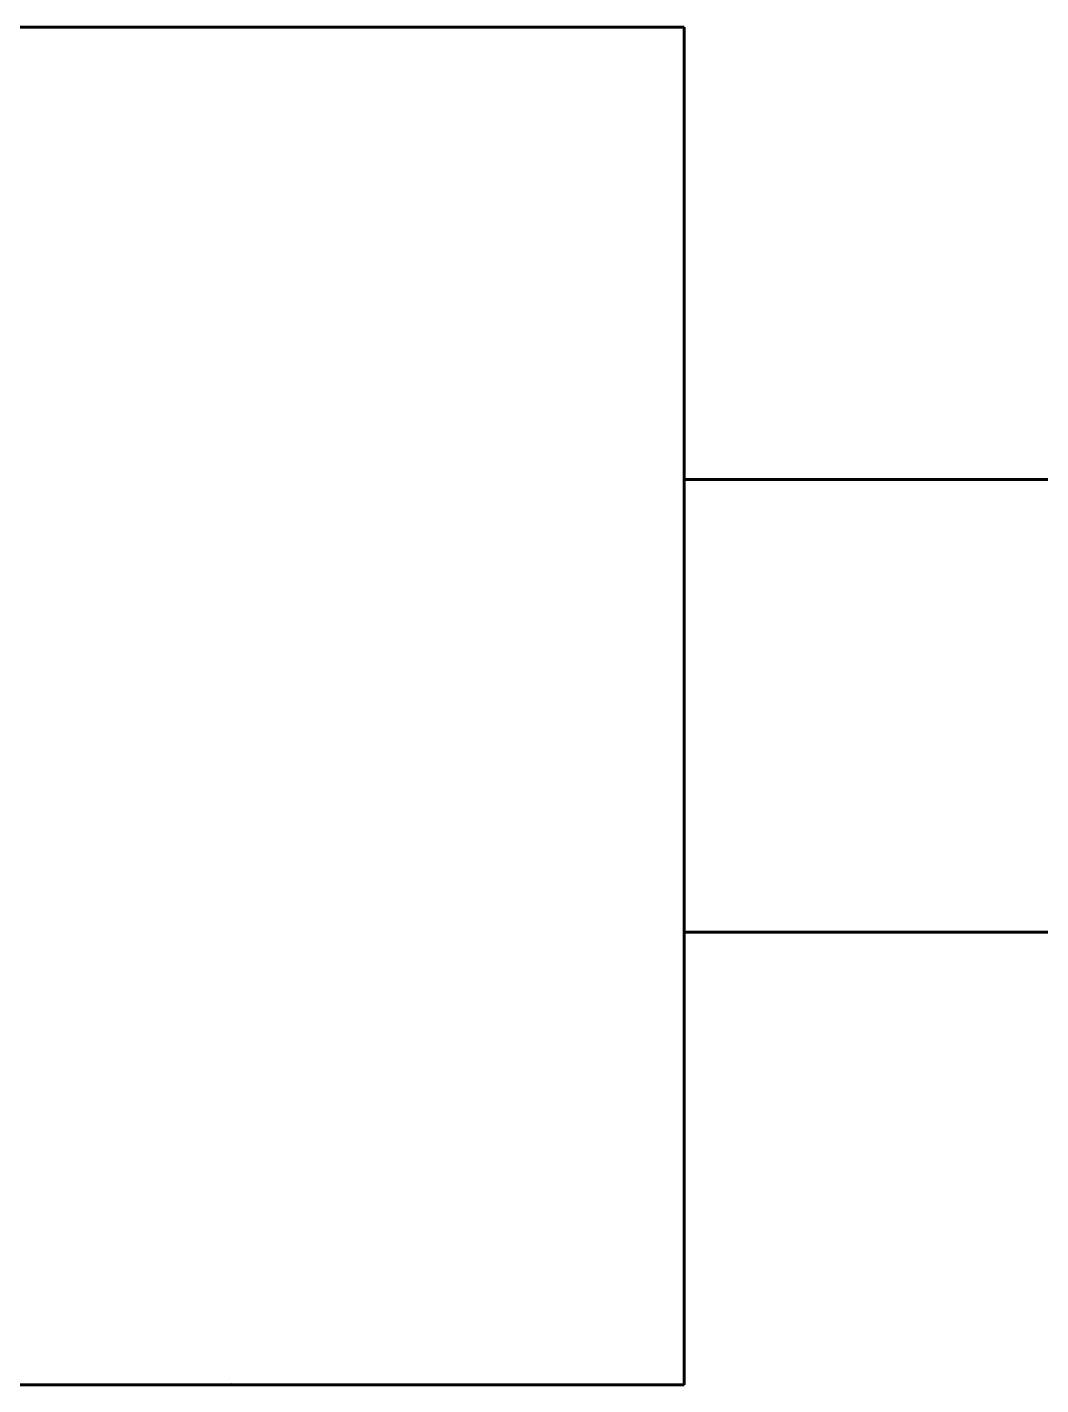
# Model space of a CAD drawing. Extents: x 0 to 297, y 0 to 292.
# Drawn here: x 179.916 to 181.036, y 112.019 to 113.519 of the extents above; entities that cross this region are included whole.
import ezdxf

# ---------------------------------------------------------------- set-up
doc = ezdxf.new("R2010")
doc.units = 0
doc.header["$MEASUREMENT"] = 0
doc.linetypes.add('K5LT_BASIC', pattern=[0])
doc.layers.add('Системный слой', color=7, linetype='Continuous')

# ---------------------------------------------------------------- blocks, each defined once
blk = doc.blocks.new('*U')
at = {"layer": 'Системный слой', "linetype": 'K5LT_BASIC', "lineweight": 60}
for p, q in [((180.6417, 113.5189), (178.6417, 113.5189)), ((180.6417, 113.5189), (178.6417, 113.5189)), ((180.6417, 113.5189), (178.6417, 113.5189)), ((180.6417, 113.5189), (178.6417, 113.5189)), ((180.6417, 113.5189), (178.6417, 113.5189)), ((180.6417, 112.0189), (180.6417, 113.5189)), ((180.6417, 112.0189), (180.6417, 113.5189)), ((180.6417, 112.0189), (180.6417, 113.5189)), ((180.6417, 112.0189), (180.6417, 113.5189)), ((180.6417, 112.0189), (180.6417, 113.5189)), ((178.6417, 112.0189), (180.6417, 112.0189)), ((178.6417, 112.0189), (180.6417, 112.0189)), ((178.6417, 112.0189), (180.6417, 112.0189)), ((178.6417, 112.0189), (180.6417, 112.0189)), ((178.6417, 112.0189), (180.6417, 112.0189))]:
    blk.add_line(p, q, dxfattribs=at)

msp = doc.modelspace()

# ---------------------------------------------------------------- linework, layer by layer
at = {"layer": 'Системный слой', "linetype": 'K5LT_BASIC', "lineweight": 60}
for p, q in [((180.6417, 113.5189), (178.6417, 113.5189)), ((178.6417, 113.5189), (180.6417, 113.5189)), ((178.6417, 113.5189), (180.6417, 113.5189)), ((180.6417, 113.5189), (178.6417, 113.5189)), ((178.6417, 113.5189), (180.6417, 113.5189)), ((178.6417, 113.5189), (180.6417, 113.5189)), ((180.6417, 113.5189), (178.6417, 113.5189)), ((178.6417, 113.5189), (180.6417, 113.5189)), ((180.6417, 113.5189), (178.6417, 113.5189)), ((178.6417, 113.5189), (180.6417, 113.5189)), ((180.6417, 113.5189), (180.6417, 112.0189)), ((180.6417, 113.5189), (180.6417, 112.0189)), ((180.6417, 113.5189), (180.6417, 112.0189)), ((180.6417, 113.5189), (180.6417, 112.0189)), ((180.6417, 113.5189), (180.6417, 112.0189)), ((180.6417, 113.5189), (180.6417, 112.0189)), ((180.6417, 113.5189), (180.6417, 112.0189)), ((180.6417, 113.5189), (180.6417, 112.0189)), ((180.6417, 113.5189), (180.6417, 112.0189)), ((180.6417, 113.5189), (180.6417, 112.0189)), ((180.6417, 113.5189), (180.6417, 112.0189)), ((180.6417, 113.5189), (180.6417, 112.0189)), ((180.6417, 113.5189), (180.6417, 112.0189)), ((180.6417, 113.5189), (180.6417, 112.0189)), ((180.6417, 113.5189), (180.6417, 112.0189)), ((186.6413, 113.0191), (180.6417, 113.0191)), ((186.6417, 112.5189), (180.6417, 112.5189)), ((178.6417, 112.0189), (180.6417, 112.0189)), ((178.6417, 112.0189), (180.6417, 112.0189)), ((180.6417, 112.0189), (178.6417, 112.0189)), ((178.6417, 112.0189), (180.6417, 112.0189)), ((180.6417, 112.0189), (178.6417, 112.0189)), ((178.6417, 112.0189), (180.6417, 112.0189)), ((180.6417, 112.0189), (178.6417, 112.0189)), ((178.6417, 112.0189), (180.6417, 112.0189)), ((180.6417, 112.0189), (178.6417, 112.0189)), ((178.6417, 112.0189), (180.6417, 112.0189)), ((178.6417, 112.0189), (180.6417, 112.0189)), ((178.6417, 112.0189), (180.6417, 112.0189)), ((180.6417, 112.0189), (178.6417, 112.0189)), ((178.6417, 112.0189), (180.6417, 112.0189)), ((178.6417, 112.0189), (180.6417, 112.0189)), ((178.6417, 112.0189), (180.6417, 112.0189)), ((180.6417, 112.0189), (178.6417, 112.0189)), ((178.6417, 112.0189), (180.6417, 112.0189)), ((180.142, 112.0193), (180.6417, 112.0189)), ((180.142, 112.0193), (180.6417, 112.0189)), ((180.142, 112.0193), (180.6417, 112.0189))]:
    msp.add_line(p, q, dxfattribs=at)

# ---------------------------------------------------------------- block references
at = {"layer": 'Системный слой'}
msp.add_blockref('*U', (0, 0), dxfattribs=at)
msp.add_blockref('*U', (0, 0), dxfattribs=at)
msp.add_blockref('*U', (0, 0), dxfattribs=at)
msp.add_blockref('*U', (0, 0), dxfattribs=at)
msp.add_blockref('*U', (0, 0), dxfattribs=at)
msp.add_blockref('*U', (0, 0), dxfattribs=at)
msp.add_blockref('*U', (0, 0), dxfattribs=at)
msp.add_blockref('*U', (0, 0), dxfattribs=at)
msp.add_blockref('*U', (0, 0), dxfattribs=at)
msp.add_blockref('*U', (0, 0), dxfattribs=at)
msp.add_blockref('*U', (0, 0), dxfattribs=at)
msp.add_blockref('*U', (0, 0), dxfattribs=at)
msp.add_blockref('*U', (0, 0), dxfattribs=at)
msp.add_blockref('*U', (0, 0), dxfattribs=at)
msp.add_blockref('*U', (0, 0), dxfattribs=at)
msp.add_blockref('*U', (0, 0), dxfattribs=at)
msp.add_blockref('*U', (0, 0), dxfattribs=at)
msp.add_blockref('*U', (0, 0), dxfattribs=at)
msp.add_blockref('*U', (0, 0), dxfattribs=at)
msp.add_blockref('*U', (0, 0), dxfattribs=at)
msp.add_blockref('*U', (0, 0), dxfattribs=at)
msp.add_blockref('*U', (0, 0), dxfattribs=at)
msp.add_blockref('*U', (0, 0), dxfattribs=at)
msp.add_blockref('*U', (0, 0), dxfattribs=at)
msp.add_blockref('*U', (0, 0), dxfattribs=at)
msp.add_blockref('*U', (0, 0), dxfattribs=at)
msp.add_blockref('*U', (0, 0), dxfattribs=at)
msp.add_blockref('*U', (0, 0), dxfattribs=at)
msp.add_blockref('*U', (0, 0), dxfattribs=at)
msp.add_blockref('*U', (0, 0), dxfattribs=at)
msp.add_blockref('*U', (0, 0), dxfattribs=at)
msp.add_blockref('*U', (0, 0), dxfattribs=at)
msp.add_blockref('*U', (0, 0), dxfattribs=at)
msp.add_blockref('*U', (0, 0), dxfattribs=at)
msp.add_blockref('*U', (0, 0), dxfattribs=at)
msp.add_blockref('*U', (0, 0), dxfattribs=at)
msp.add_blockref('*U', (0, 0), dxfattribs=at)
msp.add_blockref('*U', (0, 0), dxfattribs=at)
msp.add_blockref('*U', (0, 0), dxfattribs=at)
msp.add_blockref('*U', (0, 0), dxfattribs=at)
msp.add_blockref('*U', (0, 0), dxfattribs=at)
msp.add_blockref('*U', (0, 0), dxfattribs=at)
msp.add_blockref('*U', (0, 0), dxfattribs=at)
msp.add_blockref('*U', (0, 0), dxfattribs=at)
msp.add_blockref('*U', (0, 0), dxfattribs=at)
msp.add_blockref('*U', (0, 0), dxfattribs=at)
msp.add_blockref('*U', (0, 0), dxfattribs=at)
msp.add_blockref('*U', (0, 0), dxfattribs=at)
msp.add_blockref('*U', (0, 0), dxfattribs=at)
msp.add_blockref('*U', (0, 0), dxfattribs=at)
msp.add_blockref('*U', (0, 0), dxfattribs=at)
msp.add_blockref('*U', (0, 0), dxfattribs=at)
msp.add_blockref('*U', (0, 0), dxfattribs=at)
msp.add_blockref('*U', (0, 0), dxfattribs=at)
msp.add_blockref('*U', (0, 0), dxfattribs=at)
msp.add_blockref('*U', (0, 0), dxfattribs=at)
msp.add_blockref('*U', (0, 0), dxfattribs=at)
msp.add_blockref('*U', (0, 0), dxfattribs=at)
msp.add_blockref('*U', (0, 0), dxfattribs=at)
msp.add_blockref('*U', (0, 0), dxfattribs=at)
msp.add_blockref('*U', (0, 0), dxfattribs=at)
msp.add_blockref('*U', (0, 0), dxfattribs=at)
msp.add_blockref('*U', (0, 0), dxfattribs=at)
msp.add_blockref('*U', (0, 0), dxfattribs=at)
msp.add_blockref('*U', (0, 0), dxfattribs=at)
msp.add_blockref('*U', (0, 0), dxfattribs=at)
msp.add_blockref('*U', (0, 0), dxfattribs=at)
msp.add_blockref('*U', (0, 0), dxfattribs=at)
msp.add_blockref('*U', (0, 0), dxfattribs=at)
msp.add_blockref('*U', (0, 0), dxfattribs=at)
msp.add_blockref('*U', (0, 0), dxfattribs=at)
msp.add_blockref('*U', (0, 0), dxfattribs=at)
msp.add_blockref('*U', (0, 0), dxfattribs=at)
msp.add_blockref('*U', (0, 0), dxfattribs=at)
msp.add_blockref('*U', (0, 0), dxfattribs=at)
msp.add_blockref('*U', (0, 0), dxfattribs=at)
msp.add_blockref('*U', (0, 0), dxfattribs=at)
msp.add_blockref('*U', (0, 0), dxfattribs=at)
msp.add_blockref('*U', (0, 0), dxfattribs=at)
msp.add_blockref('*U', (0, 0), dxfattribs=at)
msp.add_blockref('*U', (0, 0), dxfattribs=at)
msp.add_blockref('*U', (0, 0), dxfattribs=at)
msp.add_blockref('*U', (0, 0), dxfattribs=at)
msp.add_blockref('*U', (0, 0), dxfattribs=at)
msp.add_blockref('*U', (0, 0), dxfattribs=at)
msp.add_blockref('*U', (0, 0), dxfattribs=at)
msp.add_blockref('*U', (0, 0), dxfattribs=at)
msp.add_blockref('*U', (0, 0), dxfattribs=at)
msp.add_blockref('*U', (0, 0), dxfattribs=at)
msp.add_blockref('*U', (0, 0), dxfattribs=at)
msp.add_blockref('*U', (0, 0), dxfattribs=at)
msp.add_blockref('*U', (0, 0), dxfattribs=at)
msp.add_blockref('*U', (0, 0), dxfattribs=at)
msp.add_blockref('*U', (0, 0), dxfattribs=at)
msp.add_blockref('*U', (0, 0), dxfattribs=at)
msp.add_blockref('*U', (0, 0), dxfattribs=at)
msp.add_blockref('*U', (0, 0), dxfattribs=at)
msp.add_blockref('*U', (0, 0), dxfattribs=at)
msp.add_blockref('*U', (0, 0), dxfattribs=at)
msp.add_blockref('*U', (0, 0), dxfattribs=at)
msp.add_blockref('*U', (0, 0), dxfattribs=at)
msp.add_blockref('*U', (0, 0), dxfattribs=at)
msp.add_blockref('*U', (0, 0), dxfattribs=at)
msp.add_blockref('*U', (0, 0), dxfattribs=at)
msp.add_blockref('*U', (0, 0), dxfattribs=at)
msp.add_blockref('*U', (0, 0), dxfattribs=at)
msp.add_blockref('*U', (0, 0), dxfattribs=at)
msp.add_blockref('*U', (0, 0), dxfattribs=at)
msp.add_blockref('*U', (0, 0), dxfattribs=at)
msp.add_blockref('*U', (0, 0), dxfattribs=at)
msp.add_blockref('*U', (0, 0), dxfattribs=at)
msp.add_blockref('*U', (0, 0), dxfattribs=at)
msp.add_blockref('*U', (0, 0), dxfattribs=at)
msp.add_blockref('*U', (0, 0), dxfattribs=at)
msp.add_blockref('*U', (0, 0), dxfattribs=at)
msp.add_blockref('*U', (0, 0), dxfattribs=at)
msp.add_blockref('*U', (0, 0), dxfattribs=at)
msp.add_blockref('*U', (0, 0), dxfattribs=at)
msp.add_blockref('*U', (0, 0), dxfattribs=at)
msp.add_blockref('*U', (0, 0), dxfattribs=at)
msp.add_blockref('*U', (0, 0), dxfattribs=at)
msp.add_blockref('*U', (0, 0), dxfattribs=at)
msp.add_blockref('*U', (0, 0), dxfattribs=at)
msp.add_blockref('*U', (0, 0), dxfattribs=at)
msp.add_blockref('*U', (0, 0), dxfattribs=at)
msp.add_blockref('*U', (0, 0), dxfattribs=at)
msp.add_blockref('*U', (0, 0), dxfattribs=at)
msp.add_blockref('*U', (0, 0), dxfattribs=at)
msp.add_blockref('*U', (0, 0), dxfattribs=at)
msp.add_blockref('*U', (0, 0), dxfattribs=at)
msp.add_blockref('*U', (0, 0), dxfattribs=at)
msp.add_blockref('*U', (0, 0), dxfattribs=at)
msp.add_blockref('*U', (0, 0), dxfattribs=at)
msp.add_blockref('*U', (0, 0), dxfattribs=at)
msp.add_blockref('*U', (0, 0), dxfattribs=at)
msp.add_blockref('*U', (0, 0), dxfattribs=at)
msp.add_blockref('*U', (0, 0), dxfattribs=at)
msp.add_blockref('*U', (0, 0), dxfattribs=at)
msp.add_blockref('*U', (0, 0), dxfattribs=at)
msp.add_blockref('*U', (0, 0), dxfattribs=at)
msp.add_blockref('*U', (0, 0), dxfattribs=at)
msp.add_blockref('*U', (0, 0), dxfattribs=at)
msp.add_blockref('*U', (0, 0), dxfattribs=at)
msp.add_blockref('*U', (0, 0), dxfattribs=at)
msp.add_blockref('*U', (0, 0), dxfattribs=at)
msp.add_blockref('*U', (0, 0), dxfattribs=at)
msp.add_blockref('*U', (0, 0), dxfattribs=at)
msp.add_blockref('*U', (0, 0), dxfattribs=at)
msp.add_blockref('*U', (0, 0), dxfattribs=at)
msp.add_blockref('*U', (0, 0), dxfattribs=at)
msp.add_blockref('*U', (0, 0), dxfattribs=at)
msp.add_blockref('*U', (0, 0), dxfattribs=at)
msp.add_blockref('*U', (0, 0), dxfattribs=at)
msp.add_blockref('*U', (0, 0), dxfattribs=at)
msp.add_blockref('*U', (0, 0), dxfattribs=at)
msp.add_blockref('*U', (0, 0), dxfattribs=at)
msp.add_blockref('*U', (0, 0), dxfattribs=at)
msp.add_blockref('*U', (0, 0), dxfattribs=at)
msp.add_blockref('*U', (0, 0), dxfattribs=at)
msp.add_blockref('*U', (0, 0), dxfattribs=at)
msp.add_blockref('*U', (0, 0), dxfattribs=at)
msp.add_blockref('*U', (0, 0), dxfattribs=at)
msp.add_blockref('*U', (0, 0), dxfattribs=at)
msp.add_blockref('*U', (0, 0), dxfattribs=at)
msp.add_blockref('*U', (0, 0), dxfattribs=at)
msp.add_blockref('*U', (0, 0), dxfattribs=at)
msp.add_blockref('*U', (0, 0), dxfattribs=at)
msp.add_blockref('*U', (0, 0), dxfattribs=at)
msp.add_blockref('*U', (0, 0), dxfattribs=at)
msp.add_blockref('*U', (0, 0), dxfattribs=at)
msp.add_blockref('*U', (0, 0), dxfattribs=at)
msp.add_blockref('*U', (0, 0), dxfattribs=at)
msp.add_blockref('*U', (0, 0), dxfattribs=at)
msp.add_blockref('*U', (0, 0), dxfattribs=at)
msp.add_blockref('*U', (0, 0), dxfattribs=at)
msp.add_blockref('*U', (0, 0), dxfattribs=at)
msp.add_blockref('*U', (0, 0), dxfattribs=at)
msp.add_blockref('*U', (0, 0), dxfattribs=at)
msp.add_blockref('*U', (0, 0), dxfattribs=at)
msp.add_blockref('*U', (0, 0), dxfattribs=at)
msp.add_blockref('*U', (0, 0), dxfattribs=at)
msp.add_blockref('*U', (0, 0), dxfattribs=at)
msp.add_blockref('*U', (0, 0), dxfattribs=at)
msp.add_blockref('*U', (0, 0), dxfattribs=at)
msp.add_blockref('*U', (0, 0), dxfattribs=at)
msp.add_blockref('*U', (0, 0), dxfattribs=at)
msp.add_blockref('*U', (0, 0), dxfattribs=at)
msp.add_blockref('*U', (0, 0), dxfattribs=at)
msp.add_blockref('*U', (0, 0), dxfattribs=at)
msp.add_blockref('*U', (0, 0), dxfattribs=at)
msp.add_blockref('*U', (0, 0), dxfattribs=at)
msp.add_blockref('*U', (0, 0), dxfattribs=at)
msp.add_blockref('*U', (0, 0), dxfattribs=at)
msp.add_blockref('*U', (0, 0), dxfattribs=at)
msp.add_blockref('*U', (0, 0), dxfattribs=at)
msp.add_blockref('*U', (0, 0), dxfattribs=at)
msp.add_blockref('*U', (0, 0), dxfattribs=at)
msp.add_blockref('*U', (0, 0), dxfattribs=at)
msp.add_blockref('*U', (0, 0), dxfattribs=at)
msp.add_blockref('*U', (0, 0), dxfattribs=at)
msp.add_blockref('*U', (0, 0), dxfattribs=at)
msp.add_blockref('*U', (0, 0), dxfattribs=at)
msp.add_blockref('*U', (0, 0), dxfattribs=at)
msp.add_blockref('*U', (0, 0), dxfattribs=at)
msp.add_blockref('*U', (0, 0), dxfattribs=at)
msp.add_blockref('*U', (0, 0), dxfattribs=at)
msp.add_blockref('*U', (0, 0), dxfattribs=at)
msp.add_blockref('*U', (0, 0), dxfattribs=at)
msp.add_blockref('*U', (0, 0), dxfattribs=at)
msp.add_blockref('*U', (0, 0), dxfattribs=at)
msp.add_blockref('*U', (0, 0), dxfattribs=at)
msp.add_blockref('*U', (0, 0), dxfattribs=at)
msp.add_blockref('*U', (0, 0), dxfattribs=at)
msp.add_blockref('*U', (0, 0), dxfattribs=at)
msp.add_blockref('*U', (0, 0), dxfattribs=at)
msp.add_blockref('*U', (0, 0), dxfattribs=at)
msp.add_blockref('*U', (0, 0), dxfattribs=at)
msp.add_blockref('*U', (0, 0), dxfattribs=at)
msp.add_blockref('*U', (0, 0), dxfattribs=at)
msp.add_blockref('*U', (0, 0), dxfattribs=at)
msp.add_blockref('*U', (0, 0), dxfattribs=at)
msp.add_blockref('*U', (0, 0), dxfattribs=at)
msp.add_blockref('*U', (0, 0), dxfattribs=at)
msp.add_blockref('*U', (0, 0), dxfattribs=at)
msp.add_blockref('*U', (0, 0), dxfattribs=at)
msp.add_blockref('*U', (0, 0), dxfattribs=at)
msp.add_blockref('*U', (0, 0), dxfattribs=at)
msp.add_blockref('*U', (0, 0), dxfattribs=at)
msp.add_blockref('*U', (0, 0), dxfattribs=at)
msp.add_blockref('*U', (0, 0), dxfattribs=at)
msp.add_blockref('*U', (0, 0), dxfattribs=at)
msp.add_blockref('*U', (0, 0), dxfattribs=at)
msp.add_blockref('*U', (0, 0), dxfattribs=at)
msp.add_blockref('*U', (0, 0), dxfattribs=at)
msp.add_blockref('*U', (0, 0), dxfattribs=at)
msp.add_blockref('*U', (0, 0), dxfattribs=at)
msp.add_blockref('*U', (0, 0), dxfattribs=at)
msp.add_blockref('*U', (0, 0), dxfattribs=at)
msp.add_blockref('*U', (0, 0), dxfattribs=at)
msp.add_blockref('*U', (0, 0), dxfattribs=at)
msp.add_blockref('*U', (0, 0), dxfattribs=at)
msp.add_blockref('*U', (0, 0), dxfattribs=at)
msp.add_blockref('*U', (0, 0), dxfattribs=at)
msp.add_blockref('*U', (0, 0), dxfattribs=at)
msp.add_blockref('*U', (0, 0), dxfattribs=at)
msp.add_blockref('*U', (0, 0), dxfattribs=at)
msp.add_blockref('*U', (0, 0), dxfattribs=at)
msp.add_blockref('*U', (0, 0), dxfattribs=at)
msp.add_blockref('*U', (0, 0), dxfattribs=at)
msp.add_blockref('*U', (0, 0), dxfattribs=at)
msp.add_blockref('*U', (0, 0), dxfattribs=at)
msp.add_blockref('*U', (0, 0), dxfattribs=at)
msp.add_blockref('*U', (0, 0), dxfattribs=at)
msp.add_blockref('*U', (0, 0), dxfattribs=at)
msp.add_blockref('*U', (0, 0), dxfattribs=at)
msp.add_blockref('*U', (0, 0), dxfattribs=at)
msp.add_blockref('*U', (0, 0), dxfattribs=at)
msp.add_blockref('*U', (0, 0), dxfattribs=at)
msp.add_blockref('*U', (0, 0), dxfattribs=at)
msp.add_blockref('*U', (0, 0), dxfattribs=at)
msp.add_blockref('*U', (0, 0), dxfattribs=at)
msp.add_blockref('*U', (0, 0), dxfattribs=at)
msp.add_blockref('*U', (0, 0), dxfattribs=at)
msp.add_blockref('*U', (0, 0), dxfattribs=at)
msp.add_blockref('*U', (0, 0), dxfattribs=at)
msp.add_blockref('*U', (0, 0), dxfattribs=at)
msp.add_blockref('*U', (0, 0), dxfattribs=at)
msp.add_blockref('*U', (0, 0), dxfattribs=at)
msp.add_blockref('*U', (0, 0), dxfattribs=at)
msp.add_blockref('*U', (0, 0), dxfattribs=at)
msp.add_blockref('*U', (0, 0), dxfattribs=at)
msp.add_blockref('*U', (0, 0), dxfattribs=at)
msp.add_blockref('*U', (0, 0), dxfattribs=at)
msp.add_blockref('*U', (0, 0), dxfattribs=at)
msp.add_blockref('*U', (0, 0), dxfattribs=at)
msp.add_blockref('*U', (0, 0), dxfattribs=at)
msp.add_blockref('*U', (0, 0), dxfattribs=at)
msp.add_blockref('*U', (0, 0), dxfattribs=at)
msp.add_blockref('*U', (0, 0), dxfattribs=at)
msp.add_blockref('*U', (0, 0), dxfattribs=at)
msp.add_blockref('*U', (0, 0), dxfattribs=at)
msp.add_blockref('*U', (0, 0), dxfattribs=at)
msp.add_blockref('*U', (0, 0), dxfattribs=at)
msp.add_blockref('*U', (0, 0), dxfattribs=at)
msp.add_blockref('*U', (0, 0), dxfattribs=at)
msp.add_blockref('*U', (0, 0), dxfattribs=at)
msp.add_blockref('*U', (0, 0), dxfattribs=at)
msp.add_blockref('*U', (0, 0), dxfattribs=at)
msp.add_blockref('*U', (0, 0), dxfattribs=at)
msp.add_blockref('*U', (0, 0), dxfattribs=at)
msp.add_blockref('*U', (0, 0), dxfattribs=at)
msp.add_blockref('*U', (0, 0), dxfattribs=at)
msp.add_blockref('*U', (0, 0), dxfattribs=at)
msp.add_blockref('*U', (0, 0), dxfattribs=at)
msp.add_blockref('*U', (0, 0), dxfattribs=at)
msp.add_blockref('*U', (0, 0), dxfattribs=at)
msp.add_blockref('*U', (0, 0), dxfattribs=at)
msp.add_blockref('*U', (0, 0), dxfattribs=at)
msp.add_blockref('*U', (0, 0), dxfattribs=at)
msp.add_blockref('*U', (0, 0), dxfattribs=at)
msp.add_blockref('*U', (0, 0), dxfattribs=at)
msp.add_blockref('*U', (0, 0), dxfattribs=at)
msp.add_blockref('*U', (0, 0), dxfattribs=at)
msp.add_blockref('*U', (0, 0), dxfattribs=at)
msp.add_blockref('*U', (0, 0), dxfattribs=at)
msp.add_blockref('*U', (0, 0), dxfattribs=at)
msp.add_blockref('*U', (0, 0), dxfattribs=at)
msp.add_blockref('*U', (0, 0), dxfattribs=at)
msp.add_blockref('*U', (0, 0), dxfattribs=at)
msp.add_blockref('*U', (0, 0), dxfattribs=at)
msp.add_blockref('*U', (0, 0), dxfattribs=at)
msp.add_blockref('*U', (0, 0), dxfattribs=at)
msp.add_blockref('*U', (0, 0), dxfattribs=at)
msp.add_blockref('*U', (0, 0), dxfattribs=at)
msp.add_blockref('*U', (0, 0), dxfattribs=at)
msp.add_blockref('*U', (0, 0), dxfattribs=at)
msp.add_blockref('*U', (0, 0), dxfattribs=at)
msp.add_blockref('*U', (0, 0), dxfattribs=at)
msp.add_blockref('*U', (0, 0), dxfattribs=at)
msp.add_blockref('*U', (0, 0), dxfattribs=at)
msp.add_blockref('*U', (0, 0), dxfattribs=at)
msp.add_blockref('*U', (0, 0), dxfattribs=at)
msp.add_blockref('*U', (0, 0), dxfattribs=at)
msp.add_blockref('*U', (0, 0), dxfattribs=at)
msp.add_blockref('*U', (0, 0), dxfattribs=at)
msp.add_blockref('*U', (0, 0), dxfattribs=at)
msp.add_blockref('*U', (0, 0), dxfattribs=at)
msp.add_blockref('*U', (0, 0), dxfattribs=at)
msp.add_blockref('*U', (0, 0), dxfattribs=at)
msp.add_blockref('*U', (0, 0), dxfattribs=at)
msp.add_blockref('*U', (0, 0), dxfattribs=at)
msp.add_blockref('*U', (0, 0), dxfattribs=at)
msp.add_blockref('*U', (0, 0), dxfattribs=at)
msp.add_blockref('*U', (0, 0), dxfattribs=at)
msp.add_blockref('*U', (0, 0), dxfattribs=at)
msp.add_blockref('*U', (0, 0), dxfattribs=at)
msp.add_blockref('*U', (0, 0), dxfattribs=at)
msp.add_blockref('*U', (0, 0), dxfattribs=at)
msp.add_blockref('*U', (0, 0), dxfattribs=at)
msp.add_blockref('*U', (0, 0), dxfattribs=at)
msp.add_blockref('*U', (0, 0), dxfattribs=at)
msp.add_blockref('*U', (0, 0), dxfattribs=at)
msp.add_blockref('*U', (0, 0), dxfattribs=at)
msp.add_blockref('*U', (0, 0), dxfattribs=at)
msp.add_blockref('*U', (0, 0), dxfattribs=at)
msp.add_blockref('*U', (0, 0), dxfattribs=at)
msp.add_blockref('*U', (0, 0), dxfattribs=at)
msp.add_blockref('*U', (0, 0), dxfattribs=at)
msp.add_blockref('*U', (0, 0), dxfattribs=at)
msp.add_blockref('*U', (0, 0), dxfattribs=at)
msp.add_blockref('*U', (0, 0), dxfattribs=at)
msp.add_blockref('*U', (0, 0), dxfattribs=at)
msp.add_blockref('*U', (0, 0), dxfattribs=at)
msp.add_blockref('*U', (0, 0), dxfattribs=at)
msp.add_blockref('*U', (0, 0), dxfattribs=at)
msp.add_blockref('*U', (0, 0), dxfattribs=at)
msp.add_blockref('*U', (0, 0), dxfattribs=at)
msp.add_blockref('*U', (0, 0), dxfattribs=at)
msp.add_blockref('*U', (0, 0), dxfattribs=at)
msp.add_blockref('*U', (0, 0), dxfattribs=at)
msp.add_blockref('*U', (0, 0), dxfattribs=at)
msp.add_blockref('*U', (0, 0), dxfattribs=at)
msp.add_blockref('*U', (0, 0), dxfattribs=at)
msp.add_blockref('*U', (0, 0), dxfattribs=at)

doc.saveas('drawing.dxf')
